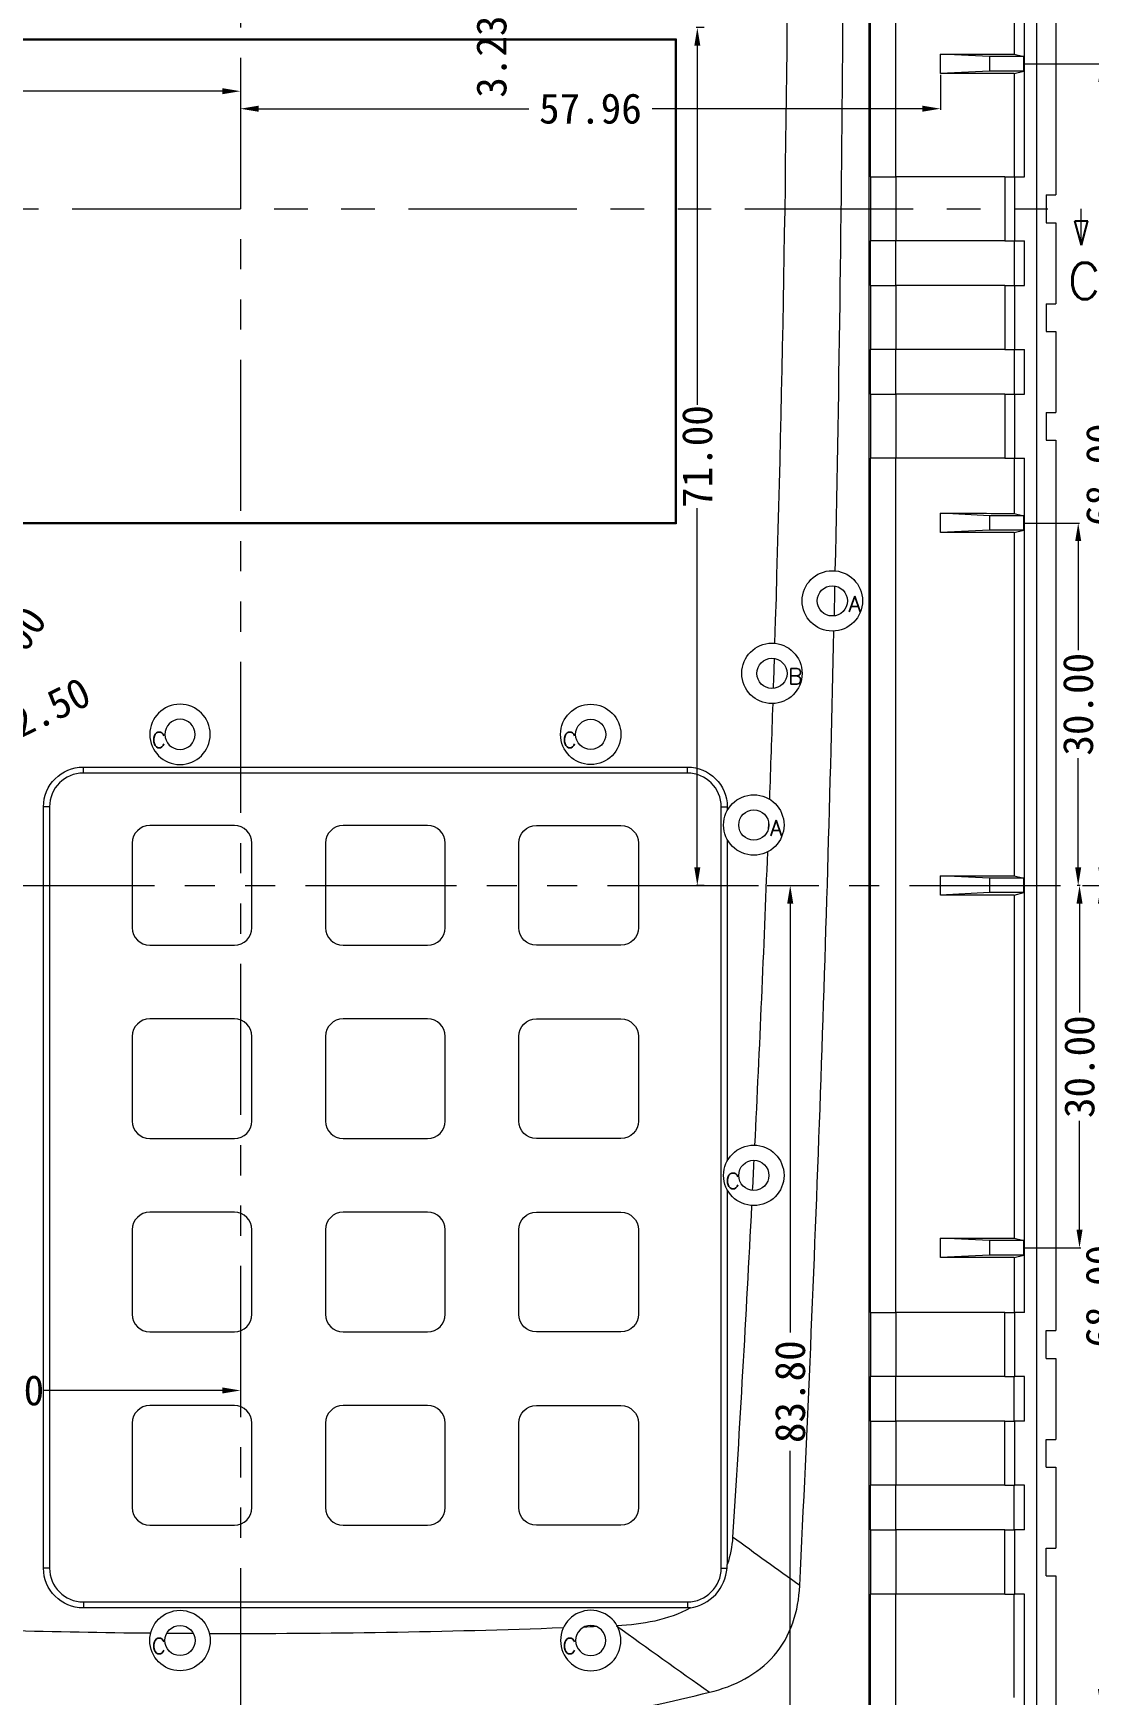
# Model space of a CAD drawing. Extents: x 28 to 864, y 245 to 592.
# Drawn here: x 338 to 425.4, y 368 to 505.5 of the extents above; entities that cross this region are included whole.
import ezdxf

# ---------------------------------------------------------------- set-up
doc = ezdxf.new("R2010")
doc.units = 0
doc.header["$MEASUREMENT"] = 0
doc.linetypes.add('PHANTOM', pattern=[2.5, 1.25, -0.25, 0.25, -0.25, 0.25, -0.25])
doc.layers.add('10', color=7, linetype='Continuous')
doc.layers.add('TOP', color=7, linetype='Continuous')
doc.styles.add('blockfont', font='simplex.shx', dxfattribs={"bigfont": 'bigfont'})
doc.dimstyles.new('2', dxfattribs={"dimtxt": 2.5, "dimasz": 1.5, "dimexe": 0.1, "dimexo": 0.1, "dimgap": 0.1, "dimtad": 0, "dimzin": 0, "dimdsep": 46, "dimtxsty": 'Standard', "dimcen": 0, "dimclrd": 4, "dimclre": 4, "dimclrt": 3, "dimadec": 1, "dimazin": 0, "dimtfac": 1, "dimtofl": 0, "dimtmove": 0, "dimatfit": 3, "dimfxl": 0.18, "dimtolj": 1, "dimtzin": 0, "dimlwd": 9, "dimlwe": 9, "dimarcsym": 0})

# ---------------------------------------------------------------- blocks, each defined once
blk = doc.blocks.new('ASSORTED_DRAFT5')
at = {"color": 13}
for p, q in [((431.52, 487.95, 431.52), (430.98, 489.95)), ((430.98, 489.95), (432.05, 489.95)), ((431.52, 487.95, 431.52), (432.05, 489.95))]:
    blk.add_line(p, q, dxfattribs=at)
blk = doc.blocks.new('*D181')
at = {"color": 4, "linetype": 'Continuous', "lineweight": 9}
for p, q in [((314.14, 394.85), (314.14, 393.05)), ((355.14, 394.85), (355.14, 393.05)), ((315.64, 393.15), (330.37, 393.15)), ((353.64, 393.15), (338.9, 393.15))]:
    blk.add_line(p, q, dxfattribs=at)
for points in [[(315.64, 393.4), (315.64, 392.9), (314.14, 393.15)], [(353.64, 393.4), (353.64, 392.9), (355.14, 393.15)]]:
    blk.add_solid(points, dxfattribs=at)
at = {"layer": 'Defpoints', "color": 0, "linetype": 'Continuous', "lineweight": 9}
for p in [(314.14, 394.95), (355.14, 394.95), (355.14, 393.15)]:
    blk.add_point(p, dxfattribs=at)
at = {"color": 3, "linetype": 'Continuous', "lineweight": 9, "insert": (334.64, 393.15), "char_height": 2.5, "attachment_point": 5}
blk.add_mtext('\\A1;41.00', dxfattribs=at)
blk = doc.blocks.new('*D194')
at = {"color": 4, "linetype": 'Continuous', "lineweight": 9}
for p, q in [((393.54, 505.95), (392.86, 505.95)), ((392.96, 504.45), (392.96, 474.72)), ((392.96, 436.45), (392.96, 466.19)), ((393.54, 434.95), (392.86, 434.95))]:
    blk.add_line(p, q, dxfattribs=at)
for points in [[(392.71, 504.45), (393.21, 504.45), (392.96, 505.95)], [(392.71, 436.45), (393.21, 436.45), (392.96, 434.95)]]:
    blk.add_solid(points, dxfattribs=at)
at = {"layer": 'Defpoints', "color": 0, "linetype": 'Continuous', "lineweight": 9}
for p in [(393.64, 505.95), (392.96, 434.95), (393.64, 434.95)]:
    blk.add_point(p, dxfattribs=at)
at = {"color": 3, "linetype": 'Continuous', "lineweight": 9, "insert": (392.96, 470.45), "char_height": 2.5, "attachment_point": 5, "rotation": 90}
blk.add_mtext('\\A1;71.00', dxfattribs=at)
blk = doc.blocks.new('*D196')
at = {"color": 4, "linetype": 'Continuous', "lineweight": 9}
for p, q in [((377.15, 512.35), (375.83, 512.35)), ((375.93, 510.85), (375.93, 510.62)), ((377.15, 509.12), (375.83, 509.12)), ((375.93, 509.12), (375.93, 507.4))]:
    blk.add_line(p, q, dxfattribs=at)
for points in [[(375.68, 510.85), (376.18, 510.85), (375.93, 512.35)], [(375.68, 510.62), (376.18, 510.62), (375.93, 509.12)]]:
    blk.add_solid(points, dxfattribs=at)
at = {"layer": 'Defpoints', "color": 0, "linetype": 'Continuous', "lineweight": 9}
for p in [(377.25, 512.35), (375.93, 509.12), (377.25, 509.12)]:
    blk.add_point(p, dxfattribs=at)
at = {"color": 3, "linetype": 'Continuous', "lineweight": 9, "insert": (375.93, 503.55), "char_height": 2.5, "attachment_point": 5, "rotation": 90}
blk.add_mtext('\\A1;3.23', dxfattribs=at)
blk = doc.blocks.new('*D198')
at = {"color": 4, "linetype": 'Continuous', "lineweight": 9}
for p, q in [((297.18, 502.05), (297.18, 500.59)), ((355.14, 502.05), (355.14, 500.59)), ((298.68, 500.69), (321.06, 500.69)), ((353.64, 500.69), (331.26, 500.69))]:
    blk.add_line(p, q, dxfattribs=at)
for points in [[(298.68, 500.94), (298.68, 500.44), (297.18, 500.69)], [(353.64, 500.94), (353.64, 500.44), (355.14, 500.69)]]:
    blk.add_solid(points, dxfattribs=at)
at = {"layer": 'Defpoints', "color": 0, "linetype": 'Continuous', "lineweight": 9}
for p in [(297.18, 502.15), (355.14, 502.15), (355.14, 500.69)]:
    blk.add_point(p, dxfattribs=at)
at = {"color": 3, "linetype": 'Continuous', "lineweight": 9, "insert": (326.16, 500.69), "char_height": 2.5, "attachment_point": 5}
blk.add_mtext('\\A1;57.96', dxfattribs=at)
blk = doc.blocks.new('*D199')
at = {"color": 4, "linetype": 'Continuous', "lineweight": 9}
for p, q in [((413.09, 502.05), (413.09, 499.14)), ((355.14, 500.49), (355.14, 499.14)), ((356.64, 499.24), (379.01, 499.24)), ((411.59, 499.24), (389.21, 499.24))]:
    blk.add_line(p, q, dxfattribs=at)
for points in [[(356.64, 499.49), (356.64, 498.99), (355.14, 499.24)], [(411.59, 499.49), (411.59, 498.99), (413.09, 499.24)]]:
    blk.add_solid(points, dxfattribs=at)
at = {"layer": 'Defpoints', "color": 0, "linetype": 'Continuous', "lineweight": 9}
for p in [(413.09, 502.15), (355.14, 500.59), (413.09, 499.24)]:
    blk.add_point(p, dxfattribs=at)
at = {"color": 3, "linetype": 'Continuous', "lineweight": 9, "insert": (384.11, 499.24), "char_height": 2.5, "attachment_point": 5}
blk.add_mtext('\\A1;57.96', dxfattribs=at)
blk = doc.blocks.new('*D204')
at = {"color": 4, "linetype": 'Continuous', "lineweight": 9}
for p, q in [((420.08, 464.95), (424.59, 464.95)), ((424.49, 463.45), (424.49, 454.43)), ((424.49, 436.45), (424.49, 445.48)), ((424.65, 434.95), (424.39, 434.95))]:
    blk.add_line(p, q, dxfattribs=at)
for points in [[(424.24, 463.45), (424.74, 463.45), (424.49, 464.95)], [(424.24, 436.45), (424.74, 436.45), (424.49, 434.95)]]:
    blk.add_solid(points, dxfattribs=at)
at = {"layer": 'Defpoints', "color": 0, "linetype": 'Continuous', "lineweight": 9}
for p in [(419.98, 464.95), (424.49, 464.95), (424.75, 434.95)]:
    blk.add_point(p, dxfattribs=at)
at = {"color": 3, "linetype": 'Continuous', "lineweight": 9, "insert": (424.49, 449.95), "char_height": 2.5, "attachment_point": 5, "rotation": 90}
blk.add_mtext('\\A1;30.00', dxfattribs=at)
blk = doc.blocks.new('*D205')
at = {"color": 4, "linetype": 'Continuous', "lineweight": 9}
for p, q in [((420.08, 502.95), (426.5, 502.95)), ((426.4, 501.45), (426.4, 473.64)), ((426.4, 436.45), (426.4, 464.27)), ((424.85, 434.95), (426.5, 434.95))]:
    blk.add_line(p, q, dxfattribs=at)
for points in [[(426.15, 501.45), (426.65, 501.45), (426.4, 502.95)], [(426.15, 436.45), (426.65, 436.45), (426.4, 434.95)]]:
    blk.add_solid(points, dxfattribs=at)
at = {"layer": 'Defpoints', "color": 0, "linetype": 'Continuous', "lineweight": 9}
for p in [(419.98, 502.95), (424.75, 434.95), (426.4, 434.95)]:
    blk.add_point(p, dxfattribs=at)
at = {"color": 3, "linetype": 'Continuous', "lineweight": 9, "insert": (426.4, 468.95), "char_height": 2.5, "attachment_point": 5, "rotation": 90}
blk.add_mtext('\\A1;68.00', dxfattribs=at)
blk = doc.blocks.new('*D206')
at = {"color": 4, "linetype": 'Continuous', "lineweight": 9}
for p, q in [((424.65, 434.95), (424.5, 434.95)), ((424.6, 433.45), (424.6, 424.43)), ((424.6, 406.45), (424.6, 415.48)), ((420.08, 404.95), (424.7, 404.95))]:
    blk.add_line(p, q, dxfattribs=at)
for points in [[(424.35, 433.45), (424.85, 433.45), (424.6, 434.95)], [(424.35, 406.45), (424.85, 406.45), (424.6, 404.95)]]:
    blk.add_solid(points, dxfattribs=at)
at = {"layer": 'Defpoints', "color": 0, "linetype": 'Continuous', "lineweight": 9}
for p in [(424.75, 434.95), (419.98, 404.95), (424.6, 404.95)]:
    blk.add_point(p, dxfattribs=at)
at = {"color": 3, "linetype": 'Continuous', "lineweight": 9, "insert": (424.6, 419.95), "char_height": 2.5, "attachment_point": 5, "rotation": 90}
blk.add_mtext('\\A1;30.00', dxfattribs=at)
blk = doc.blocks.new('*D207')
at = {"color": 4, "linetype": 'Continuous', "lineweight": 9}
for p, q in [((424.85, 434.95), (426.47, 434.95)), ((426.37, 433.45), (426.37, 405.64)), ((426.37, 368.45), (426.37, 396.27)), ((420.08, 366.95), (426.47, 366.95))]:
    blk.add_line(p, q, dxfattribs=at)
for points in [[(426.12, 433.45), (426.62, 433.45), (426.37, 434.95)], [(426.12, 368.45), (426.62, 368.45), (426.37, 366.95)]]:
    blk.add_solid(points, dxfattribs=at)
at = {"layer": 'Defpoints', "color": 0, "linetype": 'Continuous', "lineweight": 9}
for p in [(424.75, 434.95), (419.98, 366.95), (426.37, 366.95)]:
    blk.add_point(p, dxfattribs=at)
at = {"color": 3, "linetype": 'Continuous', "lineweight": 9, "insert": (426.37, 400.95), "char_height": 2.5, "attachment_point": 5, "rotation": 90}
blk.add_mtext('\\A1;68.00', dxfattribs=at)
blk = doc.blocks.new('*D209')
at = {"color": 4, "linetype": 'Continuous', "lineweight": 9}
for p, q in [((424.85, 434.95), (428.72, 434.95)), ((428.62, 433.45), (428.62, 396.14)), ((428.62, 349.45), (428.62, 386.77)), ((405.04, 347.95), (428.72, 347.95))]:
    blk.add_line(p, q, dxfattribs=at)
for points in [[(428.37, 433.45), (428.87, 433.45), (428.62, 434.95)], [(428.37, 349.45), (428.87, 349.45), (428.62, 347.95)]]:
    blk.add_solid(points, dxfattribs=at)
at = {"layer": 'Defpoints', "color": 0, "linetype": 'Continuous', "lineweight": 9}
for p in [(424.75, 434.95), (428.62, 434.95), (404.94, 347.95)]:
    blk.add_point(p, dxfattribs=at)
at = {"color": 3, "linetype": 'Continuous', "lineweight": 9, "insert": (428.62, 391.45), "char_height": 2.5, "attachment_point": 5, "rotation": 90}
blk.add_mtext('\\A1;87.00', dxfattribs=at)
blk = doc.blocks.new('*D210')
at = {"color": 4, "linetype": 'Continuous', "lineweight": 9}
for p, q in [((398.75, 434.95), (400.75, 434.95)), ((400.65, 433.45), (400.65, 397.95)), ((400.65, 352.65), (400.65, 388.16)), ((396.44, 351.15), (400.75, 351.15))]:
    blk.add_line(p, q, dxfattribs=at)
for points in [[(400.4, 433.45), (400.9, 433.45), (400.65, 434.95)], [(400.4, 352.65), (400.9, 352.65), (400.65, 351.15)]]:
    blk.add_solid(points, dxfattribs=at)
at = {"layer": 'Defpoints', "color": 0, "linetype": 'Continuous', "lineweight": 9}
for p in [(398.65, 434.95), (400.65, 434.95), (396.34, 351.15)]:
    blk.add_point(p, dxfattribs=at)
at = {"color": 3, "linetype": 'Continuous', "lineweight": 9, "insert": (400.65, 393.05), "char_height": 2.5, "attachment_point": 5, "rotation": 90}
blk.add_mtext('\\A1;83.80', dxfattribs=at)
blk = doc.blocks.new('*D212')
at = {"color": 4, "linetype": 'Continuous', "lineweight": 9}
blk.add_line((332.72, 449.51), (331.88, 448.27), dxfattribs=at)
blk.add_solid([(331.67, 448.41), (332.09, 448.12), (331.04, 447.02)], dxfattribs=at)
at = {"layer": 'Defpoints', "color": 0, "linetype": 'Continuous', "lineweight": 9}
for p in [(331.04, 447.02), (328.23, 442.88)]:
    blk.add_point(p, dxfattribs=at)
at = {"color": 3, "linetype": 'Continuous', "lineweight": 9, "insert": (335.35, 453.38), "char_height": 2.5, "attachment_point": 5, "rotation": 55.8706}
blk.add_mtext('\\A1;∅5.00', dxfattribs=at)
blk = doc.blocks.new('*D213')
at = {"color": 4, "linetype": 'Continuous', "lineweight": 9}
blk.add_line((333.46, 446.81), (332.11, 446.15), dxfattribs=at)
blk.add_solid([(332, 446.38), (332.22, 445.93), (330.76, 445.5)], dxfattribs=at)
at = {"layer": 'Defpoints', "color": 0, "linetype": 'Continuous', "lineweight": 9}
for p in [(328.51, 444.41), (330.76, 445.5)]:
    blk.add_point(p, dxfattribs=at)
at = {"color": 3, "linetype": 'Continuous', "lineweight": 9, "insert": (337.86, 448.94), "char_height": 2.5, "attachment_point": 5, "rotation": 25.8789}
blk.add_mtext('\\A1;∅2.50', dxfattribs=at)

msp = doc.modelspace()

# ---------------------------------------------------------------- linework, layer by layer
at = {"layer": '10', "color": 1, "linetype": 'PHANTOM', "lineweight": 9, "ltscale": 10}
for p, q in [((355.136, 528.454), (355.136, 341.208)), ((285.523, 434.954), (424.748, 434.954))]:
    msp.add_line(p, q, dxfattribs=at)
at = {"layer": '10', "color": 7, "linetype": 'Continuous', "lineweight": 9}
for p, q in [((407.198, 360.893), (407.198, 520.464)), ((407.286, 493.604), (407.286, 518.249)), ((409.357, 516.043), (409.357, 493.604)), ((420.047, 493.604), (420.047, 516.082)), ((421.033, 516.528), (421.033, 353.38)), ((421.077, 353.34), (421.077, 516.568)), ((422.636, 517.081), (422.636, 492.104)), ((419.2, 515.305), (419.2, 503.748)), ((319.068, 505.022), (391.204, 505.022)), ((319.136, 504.954), (391.136, 504.954)), ((391.136, 504.954), (391.204, 505.022)), ((391.136, 504.954), (391.136, 464.954)), ((391.204, 505.022), (391.204, 464.886)), ((417.136, 503.554), (413.094, 503.754)), ((413.094, 502.154), (413.094, 503.754)), ((417.136, 503.554), (417.136, 502.354)), ((419.977, 503.554), (417.136, 503.554)), ((419.2, 503.748), (419.977, 503.554)), ((419.977, 502.354), (419.977, 503.554)), ((417.136, 502.354), (413.094, 502.154)), ((419.977, 502.354), (417.136, 502.354)), ((419.2, 502.16), (419.977, 502.354)), ((419.2, 502.16), (419.2, 493.604)), ((407.314, 493.604), (407.286, 493.604)), ((407.314, 488.304), (407.314, 493.604)), ((407.314, 493.604), (409.385, 493.604)), ((409.385, 493.604), (409.385, 488.304)), ((418.425, 493.604), (409.385, 493.604)), ((418.425, 493.604), (418.425, 488.304)), ((418.425, 493.604), (419.246, 493.604)), ((419.246, 488.304), (419.246, 493.604)), ((419.246, 493.604), (420.047, 493.604)), ((421.835, 492.104), (421.835, 489.804)), ((421.835, 492.104), (422.636, 492.104)), ((421.835, 489.804), (422.636, 489.804)), ((422.636, 489.804), (422.636, 483.104)), ((407.314, 488.304), (407.286, 488.304)), ((407.286, 484.604), (407.286, 488.304)), ((409.385, 488.304), (407.314, 488.304)), ((409.357, 488.304), (409.357, 484.604)), ((418.425, 488.304), (409.385, 488.304)), ((418.425, 488.304), (419.246, 488.304)), ((419.2, 488.304), (419.2, 484.604)), ((419.246, 488.304), (420.047, 488.304)), ((420.047, 484.604), (420.047, 488.304)), ((407.314, 484.604), (407.286, 484.604)), ((407.314, 479.304), (407.314, 484.604)), ((407.314, 484.604), (409.385, 484.604)), ((409.385, 484.604), (409.385, 479.304)), ((418.425, 484.604), (409.385, 484.604)), ((418.425, 484.604), (418.425, 479.304)), ((418.425, 484.604), (419.246, 484.604)), ((419.246, 479.304), (419.246, 484.604)), ((419.246, 484.604), (420.047, 484.604)), ((421.835, 483.104), (421.835, 480.804)), ((421.835, 483.104), (422.636, 483.104)), ((421.835, 480.804), (422.636, 480.804)), ((422.636, 480.804), (422.636, 474.104)), ((407.314, 479.304), (407.286, 479.304)), ((407.286, 475.604), (407.286, 479.304)), ((409.385, 479.304), (407.314, 479.304)), ((409.357, 479.304), (409.357, 475.604)), ((418.425, 479.304), (409.385, 479.304)), ((418.425, 479.304), (419.246, 479.304)), ((419.2, 479.304), (419.2, 475.604)), ((419.246, 479.304), (420.047, 479.304)), ((420.047, 475.604), (420.047, 479.304)), ((407.314, 475.604), (407.286, 475.604)), ((407.314, 470.304), (407.314, 475.604)), ((407.314, 475.604), (409.385, 475.604)), ((409.385, 475.604), (409.385, 470.304)), ((418.425, 475.604), (409.385, 475.604)), ((418.425, 475.604), (418.425, 470.304)), ((418.425, 475.604), (419.246, 475.604)), ((419.246, 470.304), (419.246, 475.604)), ((419.246, 475.604), (420.047, 475.604)), ((421.835, 474.104), (421.835, 471.804)), ((421.835, 474.104), (422.636, 474.104)), ((421.835, 471.804), (422.636, 471.804)), ((422.636, 471.804), (422.636, 398.104)), ((407.314, 470.304), (407.286, 470.304)), ((407.286, 399.604), (407.286, 470.304)), ((409.385, 470.304), (407.314, 470.304)), ((409.357, 470.304), (409.357, 399.604)), ((418.425, 470.304), (409.385, 470.304)), ((418.425, 470.304), (419.246, 470.304)), ((419.2, 470.304), (419.2, 465.748)), ((419.246, 470.304), (420.047, 470.304)), ((420.047, 399.604), (420.047, 470.304)), ((391.204, 464.886), (319.068, 464.886)), ((391.136, 464.954), (319.136, 464.954)), ((391.136, 464.954), (391.204, 464.886)), ((417.136, 465.554), (413.094, 465.754)), ((413.094, 464.154), (413.094, 465.754)), ((417.136, 465.554), (417.136, 464.354)), ((419.977, 465.554), (417.136, 465.554)), ((419.2, 465.748), (419.977, 465.554)), ((419.977, 464.354), (419.977, 465.554)), ((417.136, 464.354), (413.094, 464.154)), ((419.977, 464.354), (417.136, 464.354)), ((419.2, 464.16), (419.977, 464.354)), ((419.2, 464.16), (419.2, 435.748)), ((342.136, 444.754), (392.136, 444.754)), ((342.136, 444.254), (342.136, 444.754)), ((392.136, 444.254), (342.136, 444.254)), ((392.136, 444.254), (392.136, 444.754)), ((338.836, 378.454), (338.836, 441.454)), ((339.336, 441.454), (338.836, 441.454)), ((339.336, 441.454), (339.336, 378.454)), ((394.936, 441.454), (395.436, 441.454)), ((394.936, 378.454), (394.936, 441.454)), ((395.436, 441.454), (395.436, 441.142)), ((354.636, 439.904), (347.636, 439.904)), ((370.636, 439.904), (363.636, 439.904)), ((379.636, 439.904), (386.636, 439.904)), ((395.436, 438.767), (395.436, 412.142)), ((346.186, 438.454), (346.186, 431.454)), ((356.086, 431.454), (356.086, 438.454)), ((362.186, 438.454), (362.186, 431.454)), ((372.086, 431.454), (372.086, 438.454)), ((378.186, 431.454), (378.186, 438.454)), ((388.086, 438.454), (388.086, 431.454)), ((417.136, 435.554), (413.094, 435.754)), ((413.094, 434.154), (413.094, 435.754)), ((419.977, 435.554), (417.136, 435.554)), ((417.136, 435.554), (417.136, 434.354)), ((419.2, 435.748), (419.977, 435.554)), ((419.977, 434.354), (419.977, 435.554)), ((417.136, 434.354), (413.094, 434.154)), ((419.977, 434.354), (417.136, 434.354)), ((419.2, 434.16), (419.977, 434.354)), ((419.2, 434.16), (419.2, 405.748)), ((347.636, 430.004), (354.636, 430.004)), ((363.636, 430.004), (370.636, 430.004)), ((386.636, 430.004), (379.636, 430.004)), ((354.636, 423.904), (347.636, 423.904)), ((370.636, 423.904), (363.636, 423.904)), ((379.636, 423.904), (386.636, 423.904)), ((346.186, 422.454), (346.186, 415.454)), ((356.086, 415.454), (356.086, 422.454)), ((362.186, 422.454), (362.186, 415.454)), ((372.086, 415.454), (372.086, 422.454)), ((378.186, 415.454), (378.186, 422.454)), ((388.086, 422.454), (388.086, 415.454)), ((347.636, 414.004), (354.636, 414.004)), ((363.636, 414.004), (370.636, 414.004)), ((386.636, 414.004), (379.636, 414.004)), ((395.436, 409.767), (395.436, 378.736)), ((354.636, 407.904), (347.636, 407.904)), ((370.636, 407.904), (363.636, 407.904)), ((379.636, 407.904), (386.636, 407.904)), ((346.186, 406.454), (346.186, 399.454)), ((356.086, 399.454), (356.086, 406.454)), ((362.186, 406.454), (362.186, 399.454)), ((372.086, 399.454), (372.086, 406.454)), ((378.186, 399.454), (378.186, 406.454)), ((388.086, 406.454), (388.086, 399.454)), ((417.136, 405.554), (413.094, 405.754)), ((413.094, 404.154), (413.094, 405.754)), ((419.2, 405.748), (419.977, 405.554)), ((417.136, 404.354), (413.094, 404.154)), ((417.136, 405.554), (417.136, 404.354)), ((419.977, 405.554), (417.136, 405.554)), ((419.977, 404.354), (417.136, 404.354)), ((419.2, 404.16), (419.977, 404.354)), ((419.977, 404.354), (419.977, 405.554)), ((419.2, 404.16), (419.2, 399.604)), ((407.314, 399.604), (407.286, 399.604)), ((407.314, 394.304), (407.314, 399.604)), ((407.314, 399.604), (409.385, 399.604)), ((409.385, 399.604), (409.385, 394.304)), ((418.425, 399.604), (409.385, 399.604)), ((418.425, 394.304), (418.425, 399.604)), ((418.425, 399.604), (419.246, 399.604)), ((419.246, 394.304), (419.246, 399.604)), ((420.047, 399.604), (419.246, 399.604)), ((347.636, 398.004), (354.636, 398.004)), ((363.636, 398.004), (370.636, 398.004)), ((386.636, 398.004), (379.636, 398.004)), ((421.835, 395.804), (421.835, 398.104)), ((421.835, 398.104), (422.636, 398.104)), ((421.835, 395.804), (422.636, 395.804)), ((422.636, 395.804), (422.636, 389.104)), ((407.314, 394.304), (407.286, 394.304)), ((407.286, 390.604), (407.286, 394.304)), ((409.385, 394.304), (407.314, 394.304)), ((409.357, 394.304), (409.357, 390.604)), ((418.425, 394.304), (409.385, 394.304)), ((418.425, 394.304), (419.246, 394.304)), ((419.2, 390.604), (419.2, 394.304)), ((420.047, 394.304), (419.246, 394.304)), ((420.047, 390.604), (420.047, 394.304)), ((354.636, 391.904), (347.636, 391.904)), ((370.636, 391.904), (363.636, 391.904)), ((379.636, 391.904), (386.636, 391.904)), ((407.314, 390.604), (407.286, 390.604)), ((407.314, 385.304), (407.314, 390.604)), ((407.314, 390.604), (409.385, 390.604)), ((409.385, 390.604), (409.385, 385.304)), ((418.425, 390.604), (409.385, 390.604)), ((418.425, 385.304), (418.425, 390.604)), ((418.425, 390.604), (419.246, 390.604)), ((419.246, 385.304), (419.246, 390.604)), ((420.047, 390.604), (419.246, 390.604)), ((346.186, 390.454), (346.186, 383.454)), ((356.086, 383.454), (356.086, 390.454)), ((362.186, 390.454), (362.186, 383.454)), ((372.086, 383.454), (372.086, 390.454)), ((378.186, 383.454), (378.186, 390.454)), ((388.086, 390.454), (388.086, 383.454)), ((421.835, 386.804), (421.835, 389.104)), ((421.835, 389.104), (422.636, 389.104)), ((421.835, 386.804), (422.636, 386.804)), ((422.636, 386.804), (422.636, 380.104)), ((407.314, 385.304), (407.286, 385.304)), ((407.286, 381.604), (407.286, 385.304)), ((409.385, 385.304), (407.314, 385.304)), ((409.357, 385.304), (409.357, 381.604)), ((418.425, 385.304), (409.385, 385.304)), ((418.425, 385.304), (419.246, 385.304)), ((419.2, 381.604), (419.2, 385.304)), ((420.047, 385.304), (419.246, 385.304)), ((420.047, 381.604), (420.047, 385.304)), ((347.636, 382.004), (354.636, 382.004)), ((363.636, 382.004), (370.636, 382.004)), ((386.636, 382.004), (379.636, 382.004)), ((407.314, 381.604), (407.286, 381.604)), ((407.314, 376.304), (407.314, 381.604)), ((407.314, 381.604), (409.385, 381.604)), ((409.385, 381.604), (409.385, 376.304)), ((418.425, 381.604), (409.385, 381.604)), ((418.425, 376.304), (418.425, 381.604)), ((418.425, 381.604), (419.246, 381.604)), ((419.246, 376.304), (419.246, 381.604)), ((420.047, 381.604), (419.246, 381.604)), ((421.835, 380.104), (422.636, 380.104)), ((421.835, 377.804), (421.835, 380.104)), ((339.336, 378.454), (338.836, 378.454)), ((394.936, 378.454), (395.417, 378.454)), ((421.835, 377.804), (422.636, 377.804)), ((422.636, 377.804), (422.636, 353.285)), ((342.136, 375.654), (342.136, 375.154)), ((342.136, 375.654), (392.136, 375.654)), ((392.136, 375.654), (392.136, 375.154)), ((407.286, 362.041), (407.286, 376.304)), ((407.314, 376.304), (407.286, 376.304)), ((409.385, 376.304), (407.314, 376.304)), ((409.357, 376.304), (409.357, 362.041)), ((418.425, 376.304), (409.385, 376.304)), ((418.425, 376.304), (419.246, 376.304)), ((419.2, 367.748), (419.2, 376.304)), ((420.047, 376.304), (419.246, 376.304)), ((420.047, 353.826), (420.047, 376.304)), ((392.136, 375.154), (342.136, 375.154))]:
    msp.add_line(p, q, dxfattribs=at)
at = {"layer": '10', "color": 1, "linetype": 'PHANTOM', "lineweight": 9, "ltscale": 11.138045}
msp.add_line((285.523, 490.954), (424.748, 490.954), dxfattribs=at)
at = {"layer": '10', "color": 1, "linetype": 'Continuous', "lineweight": 9}
msp.add_line((424.748, 487.954), (424.748, 490.954), dxfattribs=at)
at = {"layer": '10', "color": 7, "linetype": 'Continuous', "lineweight": 9}
for centre, radius in [((404.136, 458.504), 2.5), ((404.136, 458.504), 1.25), ((399.136, 452.504), 2.5), ((399.136, 452.504), 1.25), ((384.136, 447.454), 2.5), ((384.136, 447.454), 1.25), ((397.636, 439.954), 2.5), ((397.636, 439.954), 1.25), ((397.636, 410.954), 2.5), ((397.636, 410.954), 1.25), ((350.136, 372.454), 2.5), ((350.136, 372.454), 1.25)]:
    msp.add_circle(centre, radius, dxfattribs=at)
at = {"layer": '10', "color": 7, "linetype": 'Continuous', "lineweight": 9, "extrusion": (0, 0, -1)}
for centre, radius in [((-350.136, 447.454), 2.5), ((-350.136, 447.454), 1.25), ((-384.136, 372.454), 2.5), ((-384.136, 372.454), 1.25)]:
    msp.add_circle(centre, radius, dxfattribs=at)
at = {"layer": '10', "color": 7, "linetype": 'Continuous', "lineweight": 9, "extrusion": (-6.70362e-16, -5.60665e-33, -1)}
for centre, radius, start, end in [((1910.094, 526.454), 2310.559, 180.274854, 181.772306), ((1910.094, 526.454), 2310.559, 181.803409, 181.864983), ((1910.094, 526.454), 2310.559, 181.896087, 182.092317), ((-342.136, 441.454), 3.3, 0, 90), ((-392.136, 441.454), 3.3, 90, 180), ((1910.094, 526.454), 2310.559, 182.138683, 182.154515), ((-379.636, 438.454), 1.45, 0, 90), ((-386.636, 438.454), 1.45, 90, 180), ((1910.094, 526.454), 2310.559, 182.200881, 182.803243), ((-379.636, 431.454), 1.45, 270, 0), ((-386.636, 431.454), 1.45, 180, 270), ((-379.636, 422.454), 1.45, 0, 90), ((-386.636, 422.454), 1.45, 90, 180), ((-379.636, 415.454), 1.45, 270, 0), ((-386.636, 415.454), 1.45, 180, 270), ((1910.094, 526.454), 2310.559, 182.834257, 182.89618), ((1910.094, 526.454), 2310.559, 182.927193, 183.609078), ((-379.636, 406.454), 1.45, 0, 90), ((-386.636, 406.454), 1.45, 90, 180), ((-379.636, 399.454), 1.45, 270, 0), ((-386.636, 399.454), 1.45, 180, 270), ((-379.636, 390.454), 1.45, 0, 90), ((-386.636, 390.454), 1.45, 90, 180), ((-379.636, 383.454), 1.45, 270, 0), ((-386.636, 383.454), 1.45, 180, 270), ((-342.136, 378.454), 3.3, 270, 0), ((-392.136, 378.454), 3.3, 265.63266, 270), ((-355.136, 1109.329), 736.316, 270.577994, 272.422518), ((-355.136, 1109.329), 736.316, 270.302484, 270.475055), ((-355.136, 1109.329), 736.316, 267.919677, 270.199545), ((-355.136, 1109.329), 736.316, 267.704649, 267.787882)]:
    msp.add_arc(centre, radius, start, end, dxfattribs=at)
at = {"layer": '10', "color": 7, "linetype": 'Continuous', "lineweight": 9}
for centre, radius, start, end in [((342.136, 441.454), 2.8, 90, 180), ((392.136, 441.454), 2.8, 0, 90), ((347.636, 438.454), 1.45, 90, 180), ((354.636, 438.454), 1.45, 0, 90), ((363.636, 438.454), 1.45, 90, 180), ((370.636, 438.454), 1.45, 0, 90), ((347.636, 431.454), 1.45, 180, 270), ((354.636, 431.454), 1.45, 270, 0), ((363.636, 431.454), 1.45, 180, 270), ((370.636, 431.454), 1.45, 270, 0), ((347.636, 422.454), 1.45, 90, 180), ((354.636, 422.454), 1.45, 0, 90), ((363.636, 422.454), 1.45, 90, 180), ((370.636, 422.454), 1.45, 0, 90), ((347.636, 415.454), 1.45, 180, 270), ((354.636, 415.454), 1.45, 270, 0), ((363.636, 415.454), 1.45, 180, 270), ((370.636, 415.454), 1.45, 270, 0), ((347.636, 406.454), 1.45, 90, 180), ((354.636, 406.454), 1.45, 0, 90), ((363.636, 406.454), 1.45, 90, 180), ((370.636, 406.454), 1.45, 0, 90), ((347.636, 399.454), 1.45, 180, 270), ((354.636, 399.454), 1.45, 270, 0), ((363.636, 399.454), 1.45, 180, 270), ((370.636, 399.454), 1.45, 270, 0), ((347.636, 390.454), 1.45, 90, 180), ((354.636, 390.454), 1.45, 0, 90), ((363.636, 390.454), 1.45, 90, 180), ((370.636, 390.454), 1.45, 0, 90), ((347.636, 383.454), 1.45, 180, 270), ((354.636, 383.454), 1.45, 270, 0), ((363.636, 383.454), 1.45, 180, 270), ((370.636, 383.454), 1.45, 270, 0), ((342.136, 378.454), 2.8, 180, 270), ((392.136, 378.454), 2.8, 270, 0)]:
    msp.add_arc(centre, radius, start, end, dxfattribs=at)
at = {"layer": '10', "color": 7, "linetype": 'Continuous', "lineweight": 9, "extrusion": (-6.70362e-16, -5.60665e-33, -1)}
for centre, major_axis, ratio, start_param, end_param in [((355.136, 499.005), (-547.33, 0), 0.0087269, 1.6768877, 1.6881149), ((355.137, 506.904), (547.326, 0), 0.0087268, 1.4534786, 1.4647059), ((355.136, 461.005), (-547.33, 0), 0.0087269, 1.6768877, 1.6881149), ((355.136, 468.904), (547.327, 0), 0.0087268, 1.4534784, 1.4647057), ((355.136, 431.005), (-547.33, 0), 0.0087269, 1.6768877, 1.6881149), ((355.136, 438.904), (547.329, 0), 0.0087269, 1.4534779, 1.4647052), ((355.136, 401.005), (-547.329, 0), 0.0087269, 1.6768874, 1.6881147), ((355.136, 408.904), (-547.33, 0), 0.0087269, 4.5950704, 4.6062976)]:
    msp.add_ellipse(centre, major_axis=major_axis, ratio=ratio, start_param=start_param, end_param=end_param, dxfattribs=at)
at = {"layer": '10', "color": 7, "linetype": 'Continuous', "lineweight": 9}
for points in [[(404.384, 460.992), (404.717, 476.714), (404.929, 492.439), (405.022, 508.167)], [(404.302, 457.265), (404.321, 458.088), (404.339, 458.911), (404.357, 459.734)], [(401.438, 376.996), (402.733, 403.325), (403.673, 429.662), (404.274, 456.008)], [(395.882, 381.008), (395.833, 380.23), (395.697, 379.47), (395.436, 378.736)], [(401.438, 376.996), (399.583, 378.329), (397.732, 379.666), (395.882, 381.008)], [(395.417, 378.454), (395.423, 378.548), (395.43, 378.642), (395.436, 378.736)], [(386.259, 373.671), (388.827, 371.831), (391.4, 369.999), (393.978, 368.175)]]:
    msp.add_open_spline(points, degree=3, dxfattribs=at)
for points, knots in [([(392.387, 375.164), (393.179, 375.294), (393.929, 375.682), (395.03, 376.869), (395.359, 377.644), (395.417, 378.454)], [0, 0, 0, 0, 0.5, 0.5, 1, 1, 1, 1]), ([(393.978, 368.175), (394.996, 368.426), (395.975, 368.778), (397.816, 369.785), (398.637, 370.422), (400.005, 372.007), (400.521, 372.925), (401.214, 374.912), (401.386, 375.945), (401.438, 376.996)], [0, 0, 0, 0, 0.25, 0.25, 0.5, 0.5, 0.75, 0.75, 1, 1, 1, 1]), ([(392.387, 375.164), (391.467, 374.639), (390.477, 374.301), (388.418, 373.838), (387.371, 373.721), (386.318, 373.674)], [0, 0, 0, 0, 0.5, 0.5, 1, 1, 1, 1]), ([(316.293, 368.175), (329.057, 365.028), (341.952, 363.409), (361.506, 363.391), (368.094, 363.793), (381.141, 365.401), (387.593, 366.601), (393.978, 368.175)], [0, 0, 0, 0, 0.5, 0.5, 0.75, 0.75, 1, 1, 1, 1])]:
    msp.add_open_spline(points, degree=3, knots=knots, dxfattribs=at)

# ---------------------------------------------------------------- block references
at = {"layer": 'TOP', "color": 1, "linetype": 'Continuous', "lineweight": 9}
msp.add_blockref('ASSORTED_DRAFT5', (-6.771, 0), dxfattribs=at)

# ---------------------------------------------------------------- texts
at = {"layer": 'TOP', "color": 1, "linetype": 'Continuous', "lineweight": 9, "attachment_point": 7, "line_spacing_factor": 0.903614, "style": 'blockfont'}
for s, insert, char_height in [('\\W01.000;C', (423.622, 483.486), 3), ('\\W01.000;A', (405.487, 457.608), 1.298), ('B', (400.487, 451.608), 1.298), ('C', (347.803, 446.35), 1.298), ('C', (381.803, 446.35), 1.298), ('\\W01.000;A', (398.987, 439.058), 1.298), ('C', (395.303, 409.85), 1.298), ('C', (347.803, 371.35), 1.298), ('C', (381.803, 371.35), 1.298)]:
    msp.add_mtext(s, dxfattribs=dict(at, insert=insert, char_height=char_height))

# ---------------------------------------------------------------- dimensions: what is measured, and where the dimension line sits
at = {"linetype": 'Continuous', "lineweight": 9}
for base, p1, p2, picture, middle in [((375.926, 509.122), (377.255, 512.353), (377.255, 509.122), '*D196', (375.926, 503.547)), ((392.959, 434.954), (393.636, 505.954), (393.636, 434.954), '*D194', (392.959, 470.454))]:
    dim = msp.add_linear_dim(base=base, p1=p1, p2=p2, angle=90, dimstyle='2', dxfattribs=at)
    dim.commit()
    dim.dimension.update_dxf_attribs({"geometry": picture, "text_midpoint": middle, "dimtype": 160})
for base, p1, p2, picture, middle in [((355.136, 500.694), (297.178, 502.154), (355.136, 502.154), '*D198', (326.157, 500.694)), ((413.094, 499.243), (355.136, 500.594), (413.094, 502.154), '*D199', (384.115, 499.243)), ((355.136, 393.147), (314.136, 394.954), (355.136, 394.954), '*D181', (334.636, 393.147))]:
    dim = msp.add_linear_dim(base=base, p1=p1, p2=p2, dimstyle='2', dxfattribs=at)
    dim.commit()
    dim.dimension.update_dxf_attribs({"geometry": picture, "text_midpoint": middle})
for base, p1, p2, picture, middle in [((426.401, 434.954), (419.977, 502.954), (424.748, 434.954), '*D205', (426.401, 468.954)), ((424.493, 464.954), (424.748, 434.954), (419.977, 464.954), '*D204', (424.493, 449.954)), ((400.647, 434.954), (396.336, 351.154), (398.652, 434.954), '*D210', (400.647, 393.054)), ((428.619, 434.954), (404.937, 347.954), (424.748, 434.954), '*D209', (428.619, 391.454)), ((424.6, 404.954), (424.748, 434.954), (419.977, 404.954), '*D206', (424.6, 419.954)), ((426.366, 366.954), (424.748, 434.954), (419.977, 366.954), '*D207', (426.366, 400.954))]:
    dim = msp.add_linear_dim(base=base, p1=p1, p2=p2, angle=90, dimstyle='2', dxfattribs=at)
    dim.commit()
    dim.dimension.update_dxf_attribs({"geometry": picture, "text_midpoint": middle})
for p1, p2, picture, middle in [((328.233, 442.885), (331.038, 447.024), '*D212', (335.349, 453.384)), ((328.511, 444.409), (330.76, 445.5), '*D213', (337.861, 448.944))]:
    dim = msp.add_diameter_dim_2p(p1=p1, p2=p2, dimstyle='2', dxfattribs=at)
    dim.commit()
    dim.dimension.update_dxf_attribs({"geometry": picture, "text_midpoint": middle})

doc.saveas('drawing.dxf')
